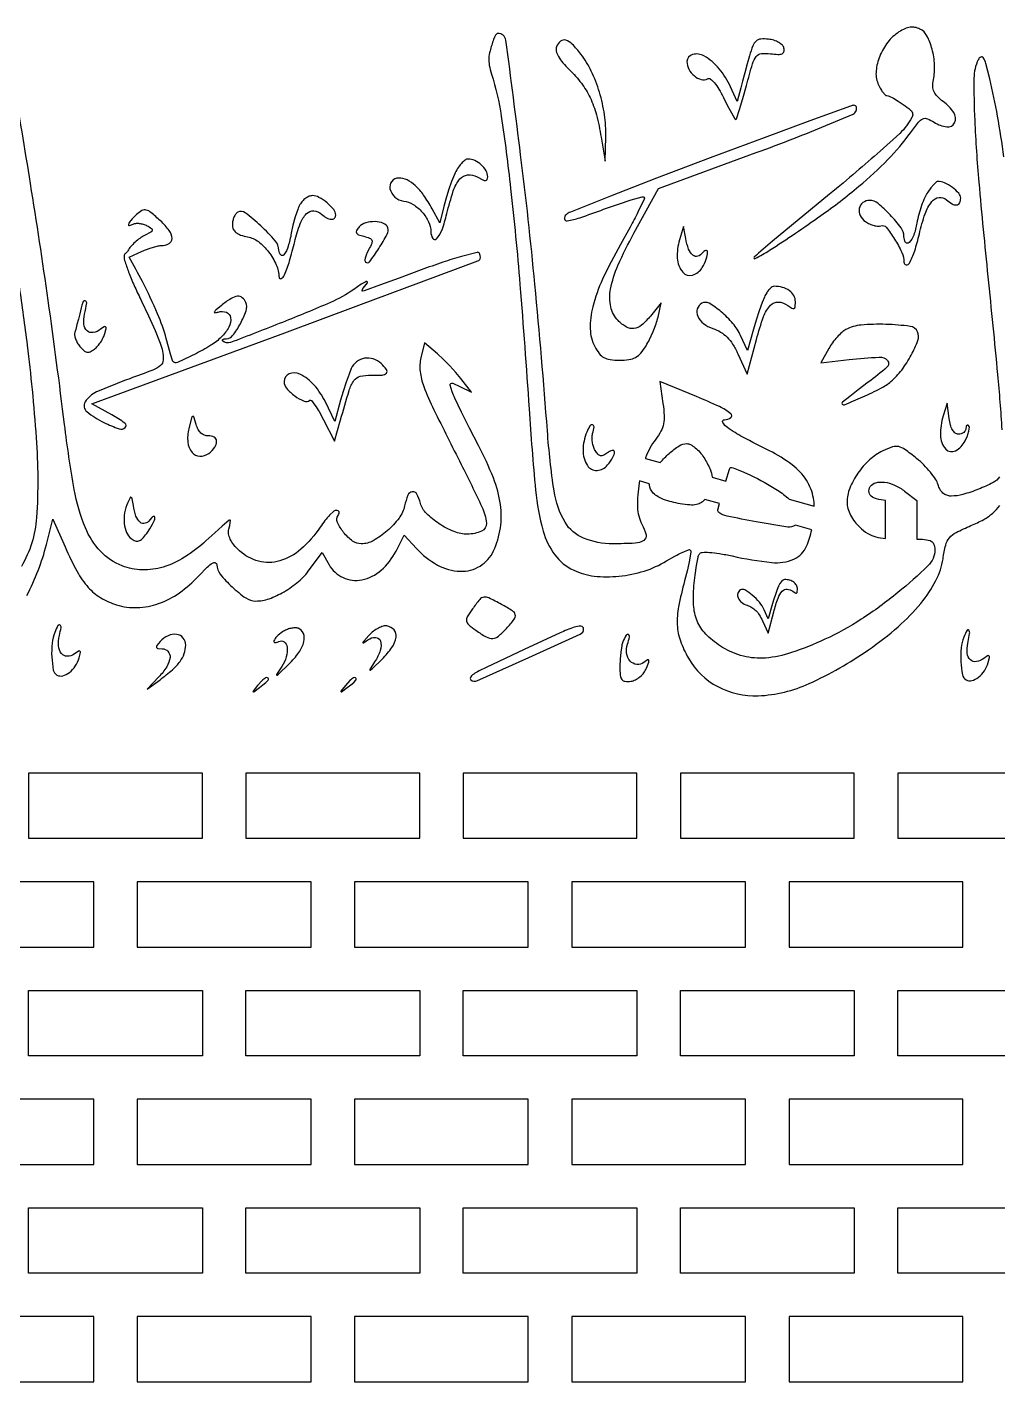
# Model space of a CAD drawing. Header units: millimetres. Extents: x 1061 to 2021, y 96 to 2096.
# Drawn here: x 1435.9 to 1771, y 613.7 to 1081.6 of the extents above; entities that cross this region are included whole.
import ezdxf

# ---------------------------------------------------------------- set-up
doc = ezdxf.new("R2010")
doc.units = ezdxf.units.MM
doc.layers.add('DEFAULT_LAYER', color=1, linetype='Continuous')

msp = doc.modelspace()

# ---------------------------------------------------------------- linework, layer by layer
at = {"layer": 'DEFAULT_LAYER'}
for points in [[(1736.83, 1079.95, 0.084868), (1733, 1076.44, 0.06758), (1730.21, 1071.62, 0.072178), (1728.94, 1066.52, 0.123444), (1729.58, 1062.2), (1730.34, 1060.59, 0.034901), (1731.2, 1059.23), (1732.04, 1058.24, 0.193085), (1732.69, 1057.97, -0.102711), (1733.46, 1057.79), (1734.91, 1057.06), (1736.58, 1056.08), (1738.3, 1054.93, -0.0208), (1740.85, 1052.95, -0.182191), (1741.54, 1051.73, -0.17577), (1741.26, 1050.35, -0.018569), (1739.42, 1047.53, -0.052528), (1737.12, 1044.92), (1730.35, 1038.8, -0.005668), (1722.09, 1031.62, -0.004328), (1712.9, 1023.95), (1693.13, 1007.68, 0.015544), (1686.84, 1002.14, 0.885153), (1687.23, 1001.67, 0.025329), (1692.17, 1004.53, 0.009747), (1709.83, 1016.5, 0.020215), (1723.01, 1026.63, 0.025739), (1733.02, 1035.9, 0.036735), (1740.79, 1045.14, -0.012075), (1743.57, 1048.8, -0.121101), (1745.09, 1049.96, -0.202523), (1746.63, 1049.98, -0.046198), (1748.98, 1048.75, 0.111584), (1753.39, 1047.15, 0.331746), (1756.03, 1048.56, 0.253463), (1755.72, 1052.12, 0.091463), (1752.08, 1055.93, -0.041706), (1750.08, 1057.65, -0.088908), (1748.94, 1059.32, -0.098936), (1748.52, 1061.17, -0.05787), (1748.72, 1063.44, 0.063594), (1749.12, 1068.58, 0.052364), (1748.27, 1074.03, 0.054367), (1746.5, 1078.63, 0.160129), (1744.07, 1080.97, 0.067764), (1742.36, 1081.54, 0.082124), (1740.67, 1081.58, 0.071256), (1738.87, 1081.06, 0.037474)], [(1618.6, 1074.79, 0.167744), (1618.51, 1073.38, 0.061129), (1619.29, 1071.5, 0.046828), (1620.81, 1069.32, 0.026774), (1623.01, 1066.97, -0.040638), (1627.19, 1062.26, -0.051056), (1630.19, 1057.29, -0.045558), (1632.36, 1051.35, -0.023396), (1634.02, 1043.6), (1635.39, 1035.37), (1635.61, 1043.75, 0.042786), (1635.16, 1051.35, 0.037034), (1633.43, 1059.16, 0.03762), (1630.63, 1066.41, 0.053492), (1627.01, 1072.31, 0.027718), (1624.03, 1075.77, 0.129608), (1621.79, 1077.11, 0.253582), (1620.02, 1076.74, 0.115979)], [(1685.23, 1071.7), (1684.46, 1068.95), (1683.61, 1065.87), (1682.81, 1062.94), (1682.21, 1060.69), (1680.97, 1055.96), (1678.69, 1060.96, 0.066602), (1674.73, 1067.27, 0.087698), (1669.51, 1071.67, 0.20049), (1665.59, 1072.16, 0.338502), (1663.64, 1069.74, 0.123489), (1664.3, 1067.1, 0.095146), (1666.19, 1064.78, 0.105232), (1668.6, 1063.5, 0.201354), (1670.73, 1063.75, -0.292765), (1671.73, 1063.7, -0.05718), (1673.12, 1062.41, -0.042874), (1674.67, 1060.24, -0.02233), (1676.24, 1057.3), (1677.67, 1054.41), (1678.97, 1051.98), (1680.13, 1049.95, 0.265422), (1680.47, 1049.77, 0.322302), (1680.77, 1049.98), (1681.81, 1053.2), (1682.95, 1056.97), (1684.18, 1061.46, -0.006558), (1686.29, 1068.98, -0.090558), (1687.56, 1071.5, -0.205628), (1689.32, 1072.48, -0.061239), (1692.47, 1072.44, 0.020759), (1695.06, 1072.2, 0.110226), (1696.46, 1072.43, 0.234799), (1697.09, 1073.13, 0.116373), (1697.13, 1074.34, 0.144037), (1696.57, 1075.38, 0.066906), (1695.34, 1076.34, 0.056514), (1693.68, 1077.07, 0.049409), (1691.8, 1077.46, 0.048213), (1689.12, 1077.49, 0.159331), (1687.53, 1076.82, 0.122404), (1686.39, 1075.21, 0.021802)], [(1671.7, 1036.45), (1653.15, 1029.41), (1637.23, 1023.23), (1623.41, 1017.76, 0.092076), (1621.9, 1016.81, 0.24072), (1621.36, 1015.41, 0.419512), (1622.29, 1014.75, 0.044973), (1626.61, 1015.78, 0.007006), (1634.89, 1018.7), (1639.99, 1020.51), (1644.4, 1021.91), (1648.15, 1022.99, -0.257651), (1648.8, 1022.84, -0.334385), (1648.92, 1022.23), (1646.73, 1017.76, -0.008551), (1644.04, 1012.57), (1640.7, 1006.54, 0.020231), (1634.5, 994.52, 0.047401), (1631.13, 985.03, 0.066521), (1630.26, 977.41, 0.115499), (1631.83, 971.26, 0.044816), (1633.36, 968.88, 0.103258), (1634.99, 967.49, 0.092398), (1637.14, 966.79, 0.033107), (1640.38, 966.58, 0.035734), (1643.63, 966.81, 0.088509), (1645.89, 967.55, 0.092738), (1647.69, 969.01, 0.039441), (1649.51, 971.52, 0.022667), (1650.74, 973.77), (1651.96, 976.46), (1653, 979.16, 0.027832), (1653.65, 981.4), (1654.78, 986.35), (1651.03, 981.82, -0.042921), (1647.95, 978.67, -0.144143), (1645.32, 977.51, -0.168475), (1642.74, 978.03, -0.065075), (1639.84, 980.3, -0.145523), (1637.33, 984.99, -0.095159), (1637.28, 991.13, -0.059922), (1639.82, 999.31, -0.020611), (1645.36, 1010.44), (1653.83, 1025.85), (1687.58, 1038.26, 0.004267), (1700.56, 1043.17, 0.006705), (1711.62, 1047.63), (1720.99, 1051.6, 0.207422), (1722.05, 1052.7, 0.064558), (1722.22, 1053.46, 0.117241), (1722.13, 1054.09, 0.325054), (1721.29, 1054.61, 0.070874), (1720.15, 1054.37), (1706.11, 1049.23), (1690.25, 1043.38)], [(1583.37, 1030.72), (1582.36, 1028.26), (1581.3, 1025.27), (1580.35, 1022.25), (1579.68, 1019.7), (1578.37, 1014.03), (1575.69, 1018.87, 0.026448), (1572.74, 1023.59, 0.054215), (1569.86, 1026.87, 0.07104), (1567.01, 1028.82, 0.115097), (1564.14, 1029.48, 0.228924), (1561.73, 1028.35, 0.224858), (1561.12, 1025.77, 0.157498), (1562.79, 1022.94, 0.151451), (1565.86, 1021.55, -0.110257), (1569.13, 1020.36, -0.068529), (1572.23, 1017.72, -0.070502), (1574.47, 1014.35, -0.111925), (1575.23, 1011, 0.134741), (1575.9, 1008.6, 0.491165), (1577.21, 1008.49, 0.096352), (1579.09, 1011.64, 0.02656), (1580.75, 1017.19, -0.019733), (1582.99, 1025.06, -0.093038), (1585.26, 1029.17, -0.198097), (1587.92, 1030.56, -0.153599), (1591.17, 1029.88), (1593.13, 1028.85, 0.119299), (1594.13, 1028.64, 0.299861), (1594.66, 1028.99, 0.094574), (1594.85, 1029.96, 0.131521), (1594.29, 1032.04, 0.077324), (1592.65, 1034.07, 0.073545), (1590.43, 1035.56, 0.111852), (1588.16, 1036.07, 0.163723), (1587.07, 1035.71, 0.047414), (1585.76, 1034.5, 0.043144), (1584.46, 1032.77, 0.034761)], [(1746.76, 1024.65, 0.046953), (1745.7, 1022.74, 0.018979), (1744.61, 1019.97, 0.018733), (1743.65, 1016.89, 0.022665), (1743, 1013.94, -0.039551), (1741.92, 1009.77, -0.109169), (1740.34, 1007.18, -0.465414), (1739.14, 1007.28, -0.148196), (1738.53, 1009.28, 0.160383), (1737.53, 1012.28, 0.030814), (1733.79, 1016.75, 0.0289), (1729.53, 1020.76, 0.175507), (1726.72, 1021.76, 0.161981), (1724.36, 1020.99, 0.185974), (1723.11, 1019.03, 0.165923), (1723.46, 1016.53, 0.129083), (1725.3, 1014.45, 0.040111), (1726.7, 1013.66, 0.04067), (1728.21, 1013.11, 0.043705), (1729.6, 1012.85, 0.109487), (1730.62, 1012.97, -0.31569), (1732.43, 1012.49, -0.027823), (1735.32, 1008.41, -0.034344), (1737.79, 1003.82, -0.106603), (1738.53, 1000.41, 0.366437), (1739.3, 999.56, 0.316487), (1740.43, 1000.08, 0.047707), (1742.25, 1004.3, 0.021024), (1743.86, 1010.17, -0.026225), (1745.85, 1017.13, -0.084677), (1748.16, 1021.35, -0.187956), (1750.66, 1022.78, -0.227979), (1753.22, 1022.02, 0.050257), (1755.17, 1020.56, 0.162653), (1756.74, 1020.21, 0.258818), (1757.76, 1020.9, 0.113422), (1758.14, 1022.53, 0.186427), (1757.47, 1024.23, 0.049727), (1755.27, 1026.23, 0.04848), (1752.58, 1027.84, 0.111126), (1750.27, 1028.35, 0.184552), (1749.76, 1028.16), (1748.84, 1027.26), (1747.81, 1026.07)], [(1530.03, 1020.32, 0.044179), (1529.26, 1018.68), (1528.42, 1016.13), (1527.64, 1013.24), (1527.06, 1010.4, -0.032736), (1525.98, 1005.95, -0.082214), (1524.47, 1002.97, -0.464617), (1523.4, 1002.92, -0.183727), (1522.78, 1004.53, 0.181096), (1521.53, 1007.82, 0.027684), (1516.56, 1012.95, 0.02394), (1511.11, 1017.51, 0.296708), (1508.56, 1017.67, 0.109869), (1507.86, 1017.04, 0.052717), (1507.27, 1015.98, 0.049732), (1506.86, 1014.7, 0.051256), (1506.73, 1013.39, 0.105529), (1507.05, 1011.87, 0.119228), (1507.97, 1010.69, 0.086536), (1509.58, 1009.81, 0.037037), (1511.97, 1009.18, -0.119285), (1515.69, 1007.53, -0.063449), (1519.24, 1003.99, -0.063666), (1521.87, 999.53, -0.095471), (1522.83, 995.16, 0.555661), (1523.57, 994.79, 0.160244), (1524.69, 996.01, 0.031149), (1526.47, 1000.87, 0.013522), (1528.25, 1007.52, -0.029646), (1530.13, 1013.71, -0.105036), (1532.35, 1017.21, -0.215897), (1534.84, 1018.15, -0.173518), (1537.52, 1017.04, 0.052809), (1539.27, 1015.73, 0.116767), (1540.87, 1015.24, 0.216815), (1541.94, 1015.63, 0.198449), (1542.39, 1016.7, 0.173571), (1541.69, 1018.62, 0.048343), (1539.4, 1020.93, 0.047181), (1536.62, 1022.82, 0.126291), (1534.3, 1023.41, 0.103129), (1533.22, 1023.19, 0.053546), (1532.02, 1022.5, 0.050937), (1530.9, 1021.5, 0.054154)], [(1474.07, 1003.59), (1476.33, 1004.57), (1478.65, 1005.4), (1480.73, 1005.99, -0.060429), (1482.11, 1006.16, 0.126216), (1484.85, 1006.86, 0.28123), (1485.9, 1008.61, 0.156428), (1484.94, 1011.34, 0.045473), (1481.9, 1014.7, 0.011836), (1478.63, 1017.59, 0.110364), (1476.96, 1018.45, 0.19783), (1475.52, 1018.26, 0.054576), (1473.66, 1016.88, 0.020129), (1471.64, 1014.86, 0.101385), (1470.82, 1013.5, 0.573302), (1471.19, 1013.11, 0.088403), (1472.48, 1013.56, -0.108295), (1473.37, 1013.84, -0.049364), (1474.6, 1013.83, -0.045491), (1475.96, 1013.55, -0.046147), (1477.22, 1013.04, -0.028241), (1478.83, 1012.09, -0.317964), (1479.09, 1011.44, -0.207032), (1478.57, 1010.77), (1476.39, 1009.62, 0.042051), (1474.79, 1008.65, 0.027846), (1473.13, 1007.3, 0.028465), (1471.65, 1005.8, 0.048352), (1470.63, 1004.37, -0.11726), (1469.82, 1003.46, 0.23038), (1469.35, 1002.58, 0.084735), (1469.66, 1000.53, 0.012179), (1471.1, 996.52, 0.013458), (1473.06, 991.83, 0.011149), (1475.39, 986.93), (1477.81, 981.92), (1480.02, 976.88), (1481.79, 972.46, -0.037174), (1482.59, 969.75, -0.065899), (1482.85, 966.61, -0.208633), (1481.92, 964.75, -0.082612), (1479.26, 963.18, -0.006005), (1471.27, 960.18, 0.016929), (1459.86, 955.6, 0.157225), (1455.92, 952.15, 0.37165), (1456.53, 948.81, 0.063647), (1462.39, 945.05, 0.02452), (1467.65, 942.85, 0.283241), (1469.73, 943.27, 0.482155), (1469.61, 944.82, 0.028303), (1465.09, 947.66), (1458.21, 951.46), (1524.82, 976.05), (1550.4, 985.53), (1572.04, 993.59), (1591.47, 1000.87, 0.093858), (1592.05, 1001.22, 0.15387), (1592.25, 1001.55), (1592.32, 1002.1), (1592.25, 1002.74), (1592.05, 1003.4, 0.372395), (1591.19, 1003.81), (1585.87, 1002.4, 0.012891), (1579.42, 1000.41, 0.007767), (1571.89, 997.74), (1564.35, 994.95), (1557.87, 992.6), (1552.17, 990.56), (1551.61, 990.46, -0.538514), (1551.48, 990.64), (1551.8, 991.29), (1552.43, 992.2), (1553.32, 993.28, 0.805513), (1552.95, 993.79, 0.033889), (1551.23, 992.82), (1548.63, 991.04, -0.05164), (1540.6, 986.53, -0.008365), (1524.01, 979.64, -0.0031), (1506.1, 972.69, -0.28151), (1503.45, 973.18, -0.186977), (1503.29, 973.48, -0.26871), (1503.42, 973.75, -0.115169), (1503.88, 973.93), (1504.6, 973.99, 0.233114), (1506.82, 975.06, 0.0384), (1509.47, 979.16, 0.040875), (1511.46, 983.67, 0.184518), (1511.37, 986.49, 0.11782), (1510.14, 988.17, 0.20748), (1508.51, 988.65, 0.112101), (1506.25, 987.86, 0.025612), (1502.91, 985.52), (1501.08, 984.02, 0.105355), (1500.5, 983.27, 0.59002), (1500.72, 982.99, 0.053733), (1501.81, 983.22, -0.174007), (1504.64, 983.12, -0.271527), (1506.11, 981.3, -0.156213), (1505.52, 978.03, -0.076403), (1502.94, 974.59, -0.056682), (1499.29, 971.73, -0.021126), (1493.59, 968.54, -0.012566), (1487.78, 965.79, -0.332334), (1486.21, 966.14), (1486.02, 966.5), (1485.38, 968.64), (1484.67, 971.14), (1483.89, 974.03, 0.037743), (1480.92, 982.57, 0.015427), (1475.67, 993.72, 0.014198), (1471.06, 1002.17)], [(1550.52, 1012.62, 0.048548), (1549.6, 1011.37, 0.258115), (1549.57, 1010.56, 0.190769), (1550.29, 1009.93, 0.028783), (1552.15, 1009.37, -0.03612), (1554.11, 1008.74, -0.210401), (1554.86, 1007.99, -0.195537), (1554.83, 1006.91, -0.02904), (1553.83, 1004.91), (1553.11, 1003.48, 0.040606), (1552.65, 1002.14, 0.045802), (1552.47, 1001.04, 0.227378), (1552.71, 1000.48, 0.432226), (1554.08, 1000.59, 0.01776), (1557.29, 1005.19, 0.019768), (1560.2, 1010.09, 0.212583), (1560.38, 1012.34, 0.217916), (1558.89, 1013.84, 0.08665), (1555.96, 1014.43, 0.079223), (1552.76, 1014.01, 0.138376)], [(1661.09, 1008.17, 0.089742), (1660.31, 1001.82, 0.158911), (1662.23, 996.94, 0.301916), (1665.58, 995.98, 0.188044), (1668.92, 998.59, 0.042099), (1670.3, 1001.51, 0.084055), (1670.78, 1003.99, 0.50011), (1670.14, 1004.44, 0.173922), (1669.03, 1003.66, -0.171094), (1667.41, 1002.49, -0.251547), (1665.71, 1002.83, -0.128898), (1664.2, 1004.96, -0.045554), (1663.22, 1008.58), (1662.5, 1012.7)], [(1690.41, 988.4), (1689.62, 986.48), (1688.6, 983.61), (1687.55, 980.4), (1686.63, 977.29), (1684.54, 969.87), (1682.18, 975.06, 0.068122), (1679.53, 979.24, 0.044414), (1675.45, 983.3, 0.042301), (1671.28, 986.22, 0.264231), (1668.78, 986.23, 0.194814), (1667.22, 984.29, 0.176554), (1667.39, 981.74, 0.124755), (1669.36, 979.22, 0.087646), (1672.59, 977.52, -0.057661), (1675.26, 976.31, -0.06305), (1677.48, 974.56, -0.055811), (1679.41, 972.1, -0.03075), (1681.22, 968.75), (1684.45, 961.71), (1687.64, 973.75, -0.020677), (1690.08, 981.61, -0.100489), (1692.49, 985.59, -0.222776), (1695.22, 986.67, -0.150861), (1698.43, 985.5), (1699.87, 984.52, 0.253048), (1700.58, 984.48, 0.260391), (1700.99, 985.05), (1701.08, 986.79, 0.128865), (1700.53, 988.87, 0.108048), (1698.99, 990.59, 0.089839), (1696.63, 991.72, 0.067551), (1693.77, 992.11, 0.162475), (1693.01, 991.86, 0.047014), (1692.09, 991.02, 0.042862), (1691.17, 989.82, 0.03465)], [(1454.01, 982.64), (1453.56, 980.77), (1453.07, 978.88), (1452.63, 977.23), (1452.32, 976.21, 0.119757), (1452.24, 975.27, 0.045588), (1452.57, 973.99, 0.041641), (1453.2, 972.61, 0.040207), (1454.06, 971.33, 0.036038), (1455.4, 969.87, 0.144316), (1456.48, 969.33, 0.16086), (1457.61, 969.48, 0.049076), (1459.09, 970.4, 0.050454), (1460.18, 971.43, 0.030854), (1461.26, 972.83, 0.031195), (1462.15, 974.36, 0.047813), (1462.71, 975.79), (1463.15, 977.55, 0.263206), (1462.98, 978.09, 0.339547), (1462.48, 978.13), (1461.2, 977.24, -0.12075), (1458.66, 976.13, -0.234455), (1456.59, 976.73, -0.184071), (1455.47, 978.99, -0.075832), (1455.69, 982.43, 0.01304), (1456.44, 986.38, 0.426479), (1455.88, 987.07, 0.365248), (1455.05, 986.56, 0.012809)], [(1718.47, 977.15, 0.061792), (1717.08, 976.17, 0.025445), (1715.46, 974.53, 0.025078), (1713.89, 972.59, 0.029481), (1712.61, 970.59), (1709.88, 965.71), (1719.64, 966.77, -0.012019), (1729.98, 967.64, -0.234144), (1732.85, 966.46, -0.419158), (1732.67, 964.16, -0.021111), (1726.25, 959), (1722.75, 956.39), (1719.81, 954.09), (1717.31, 952.07, 0.226403), (1717.13, 951.7, 0.52407), (1717.98, 951.18, 0.007891), (1724.36, 953.9, 0.014659), (1730.56, 956.88, 0.057468), (1734.07, 959.23, 0.055374), (1737.77, 963.18, 0.03752), (1741.08, 968.36, 0.035978), (1743.34, 973.39, 0.188715), (1743.27, 976.37, 0.267322), (1740.68, 978.27, 0.02426), (1732.35, 978.94, 0.029023), (1723.74, 978.71, 0.10248)], [(1547.76, 963.69), (1546.98, 961.78), (1545.99, 958.94), (1544.97, 955.77), (1544.08, 952.71), (1542.09, 945.43), (1538.82, 952.16, 0.067297), (1534.95, 957.99, 0.098082), (1530.02, 961.75, 0.21895), (1526.36, 961.84, 0.300058), (1524.56, 959.22, 0.179671), (1525.45, 956.86, 0.057822), (1528.27, 954.26, 0.058074), (1531.46, 952.46, 0.267751), (1533.47, 952.71, -0.397731), (1534, 952.65), (1535.23, 951.03, -0.021466), (1536.66, 948.8), (1538.2, 946.02), (1542.03, 938.64), (1544.09, 946.02, -0.005677), (1547.03, 956.1, -0.076599), (1548.69, 959.56, -0.184983), (1550.87, 961.03, -0.07017), (1554.61, 961.39, 0.023579), (1558.4, 961.41, 0.204357), (1559.88, 962.12, 0.354752), (1559.93, 963.35, 0.04794), (1558.08, 965.42, 0.106806), (1555.35, 967.02, 0.121773), (1552.33, 967.25, 0.127041), (1549.62, 966.06, 0.118561)], [(1663.56, 937.75, -0.125002), (1664.88, 937.42, -0.0451), (1666.49, 936.34, -0.042041), (1668.11, 934.8, -0.038762), (1669.49, 932.96, -0.045203), (1671.61, 928.89, -0.065772), (1672.34, 926.13), (1677.08, 924.78), (1678.3, 928.95, -0.330302), (1679.09, 929.51), (1679.61, 929.42), (1681.31, 928.73), (1683.33, 927.87), (1685.57, 926.85, -0.03341), (1694.92, 921.69, -0.046419), (1698.91, 918.58), (1707.61, 916.11, 0.028066), (1707.31, 918.89, 0.102898), (1704.91, 925.09, 0.088282), (1699.92, 930.43, 0.045684), (1692.09, 935.28, -0.007036), (1682.96, 940, -0.028383), (1677.61, 943.27, -0.119608), (1676, 945.07, -0.57444), (1676.61, 945.99, 0.170041), (1678.76, 946.73, 0.488372), (1678.78, 948.09, 0.064764), (1674.89, 950.53, 0.011397), (1666.96, 953.98), (1654.24, 959.17), (1655.36, 951.59, -0.024232), (1655.77, 947.51, -0.06302), (1655.54, 944.57, -0.072343), (1654.63, 942.03, -0.041704), (1652.85, 939.28, 0.079922), (1649.36, 932.87), (1649.29, 932.67), (1654.44, 931.21, -0.035857), (1657.49, 934.38, -0.041541), (1660.9, 936.98, -0.142703)], [(1752.12, 947.39, 0.082266), (1751.11, 940.67, 0.17747), (1753, 935.85, 0.346399), (1756.34, 935.29, 0.153884), (1759.67, 938.72), (1760.43, 940.47, 0.034271), (1760.92, 942.09), (1761.12, 943.4, 0.23191), (1760.88, 944, 0.152381), (1760.52, 944.17, 0.243909), (1760.2, 944.06, 0.139124), (1759.99, 943.64), (1759.92, 942.97, -0.131143), (1759.73, 942.23, -0.102013), (1759.17, 941.61, -0.087185), (1758.34, 941.19, -0.073952), (1757.36, 941.04, -0.168173), (1756.26, 941.42, -0.090999), (1755.32, 942.49, -0.067904), (1754.59, 944.18, -0.037253), (1754.16, 946.4), (1753.52, 951.75)], [(1491.69, 942.92, 0.084117), (1491.33, 938.27, 0.149009), (1492.79, 934.73, 0.214952), (1495.5, 933.41, 0.174112), (1498.61, 934.39, 0.074816), (1500.65, 936.49, 0.166102), (1501.28, 938.58, 0.257619), (1500.4, 939.99, 0.151564), (1498.38, 940.45, -0.115508), (1497.08, 940.65, -0.092094), (1495.89, 941.41, -0.080217), (1494.91, 942.67, -0.056096), (1494.23, 944.34), (1493.44, 946.97, 0.464561), (1493.04, 947.12, 0.204086), (1492.63, 946.61)], [(1629.06, 941.73, 0.095279), (1627.76, 935.47, 0.146255), (1629.27, 930.17, 0.270349), (1632.6, 928.53, 0.213027), (1636.26, 930.38, 0.03264), (1638.11, 933.06, 0.142872), (1638.6, 934.9, 0.481364), (1637.84, 935.41, 0.096413), (1636.14, 934.56, -0.0482), (1634.79, 933.72, -0.166118), (1633.78, 933.59, -0.163036), (1632.89, 934.1, -0.044602), (1631.92, 935.42, -0.060476), (1631.33, 936.72, -0.040716), (1630.98, 938.29, -0.041052), (1630.88, 939.9, -0.063147), (1631.09, 941.28, 0.036567), (1631.56, 943.56, 0.39001), (1631.04, 944.26, 0.322416), (1630.13, 943.89, 0.034041)], [(1470.61, 917.43, 0.061167), (1469.53, 913.83, 0.066011), (1469.39, 910.18, 0.073572), (1470.17, 907.03, 0.132847), (1471.8, 904.93, 0.07527), (1473.19, 904.16, 0.170849), (1474.38, 904.15, 0.120756), (1475.59, 904.91, 0.028564), (1477.15, 906.74), (1478.23, 908.29), (1479.14, 909.88), (1479.79, 911.28, 0.100881), (1479.95, 912.17, 0.185407), (1479.79, 912.58, 0.31691), (1479.44, 912.64, 0.108035), (1478.9, 912.24), (1478.25, 911.41, -0.171756), (1476.61, 910.23, -0.253286), (1474.91, 910.58, -0.130928), (1473.43, 912.73, -0.047653), (1472.54, 916.33), (1472.15, 918.71, 0.223029), (1471.8, 919.19, 0.417673), (1471.39, 919.08)], [(1695.29, 888.53), (1694.81, 887.36), (1694.19, 885.61), (1693.55, 883.65), (1692.99, 881.76), (1691.71, 877.25), (1690.28, 880.4, 0.068122), (1688.67, 882.95, 0.044414), (1686.19, 885.42, 0.042301), (1683.65, 887.2, 0.264231), (1682.12, 887.2, 0.194814), (1681.17, 886.02, 0.176554), (1681.28, 884.47, 0.124755), (1682.48, 882.94, 0.087646), (1684.45, 881.9, -0.057661), (1686.07, 881.17, -0.06305), (1687.42, 880.1, -0.055811), (1688.6, 878.61, -0.03075), (1689.69, 876.56), (1691.66, 872.28), (1693.61, 879.61, -0.020677), (1695.09, 884.39, -0.100489), (1696.56, 886.81, -0.222776), (1698.22, 887.47, -0.150861), (1700.17, 886.76), (1701.05, 886.16, 0.537319), (1701.73, 886.49), (1701.78, 887.55, 0.128865), (1701.45, 888.81, 0.108048), (1700.51, 889.86, 0.089839), (1699.08, 890.55, 0.067551), (1697.33, 890.78, 0.162475), (1696.87, 890.63), (1696.31, 890.12), (1695.75, 889.39)], [(1589.63, 880.66, 0.018768), (1587.79, 877.87, 0.176001), (1587.52, 876.48, 0.181721), (1588.21, 875.26, 0.02083), (1590.76, 873.29, 0.025291), (1594.38, 870.98, 0.144491), (1596.59, 870.47, 0.161733), (1598.59, 871.26, 0.033432), (1601.33, 873.91, 0.018063), (1604.02, 877.12, 0.221253), (1604.39, 878.64, 0.204231), (1603.45, 879.96, 0.015758), (1599.62, 882.21, 0.011011), (1595.26, 884.46, 0.15282), (1593.53, 884.72, 0.184655), (1592.11, 883.93, 0.017004)], [(1445.4, 872.54, 0.074877), (1444.48, 868.86, 0.036959), (1444.38, 864.04, 0.032055), (1444.91, 859.56, 0.221671), (1446.18, 857.81, 0.196026), (1448.17, 857.56, 0.101223), (1450.45, 858.68, 0.083348), (1452.5, 860.92, 0.074737), (1453.79, 863.77), (1454.26, 865.61, 0.29884), (1454.07, 866.11, 0.313667), (1453.55, 866.12), (1452.07, 865.05, -0.168255), (1449.72, 864.29, -0.224038), (1447.73, 865.24, -0.151933), (1446.69, 867.89, -0.079483), (1447.01, 871.44, 0.019623), (1447.6, 874.19, 0.29565), (1447.22, 875.04, 0.436213), (1446.51, 874.88, 0.023808)], [(1481.77, 869.38), (1480.66, 868.05, 0.23415), (1480.53, 867.39, 0.301211), (1480.99, 867.01), (1482.44, 866.91, -0.448566), (1485.19, 863.88, -0.11149), (1484.06, 860.68, -0.050892), (1481.32, 857.15), (1477.31, 852.93), (1481.74, 856.22, 0.019686), (1486.02, 859.66, 0.05353), (1488.66, 862.5, 0.075994), (1490.1, 865.21, 0.080661), (1490.62, 868.15, 0.175065), (1489.76, 870.61, 0.19079), (1487.53, 871.86, 0.144192), (1484.52, 871.41, 0.100975)], [(1524.04, 872.73, 0.044621), (1522.07, 871.12, 0.110418), (1521.06, 869.59, 0.52813), (1521.47, 869.05, 0.13023), (1522.79, 869.39, -0.295867), (1524.59, 869.28, -0.207005), (1525.64, 867.48, -0.100336), (1525.34, 864.12, -0.073945), (1523.74, 860.72), (1521.97, 858, 0.717134), (1522.13, 857.82, 0.10951), (1522.77, 858.21), (1526.22, 861.59, 0.043836), (1529.69, 865.64, 0.092356), (1531.42, 869.36, 0.157277), (1531.24, 872.21, 0.217832), (1529.39, 873.97, 0.095846), (1528.28, 874.13, 0.046481), (1526.87, 873.94, 0.043898), (1525.37, 873.45, 0.047692)], [(1553.87, 871.53), (1552.06, 869.55, 0.126775), (1551.79, 869.05, 0.666104), (1551.97, 868.94), (1553.51, 870.01, -0.162587), (1556.16, 870.81, -0.321119), (1557.84, 869.6, -0.156791), (1557.79, 866.35, -0.065213), (1555.84, 862.37), (1554.13, 859.74, 0.723965), (1554.31, 859.56, 0.103316), (1555, 860), (1558.42, 863.34, 0.045932), (1561.82, 867.36, 0.116847), (1563.22, 870.87, 0.210465), (1562.52, 873.38, 0.179958), (1560.09, 874.78, 0.117366), (1558.78, 874.7, 0.047229), (1557.12, 874.03, 0.043854), (1555.4, 872.93, 0.042069)], [(1607.47, 866.64), (1594.37, 860.48, 0.019184), (1590.42, 858.42, 0.098582), (1589, 857.2, 0.396751), (1589.09, 856.16, 0.295354), (1591.14, 855.84), (1609.02, 863.84), (1626.79, 871.96, 0.293765), (1627.98, 873.74, 0.396326), (1627.06, 874.65, 0.098641), (1624.75, 874.33, 0.023986), (1619.82, 872.35)], [(1641.54, 869.25, 0.050547), (1641.12, 867.87), (1640.78, 865.72), (1640.54, 863.29), (1640.46, 860.9, 0.020405), (1640.59, 857.72, 0.138642), (1641.14, 856.27, 0.210904), (1642.25, 855.65, 0.060435), (1644.28, 855.68, 0.083469), (1645.85, 856.17, 0.055421), (1647.43, 857.21, 0.055446), (1648.78, 858.6, 0.069798), (1649.66, 860.14), (1650.48, 862.32, 0.194226), (1650.46, 862.97, 0.44625), (1650.05, 863.08), (1648.75, 862.18, -0.190902), (1646.34, 861.51, -0.185455), (1644.07, 862.64, -0.147794), (1642.81, 865.32, -0.119702), (1643.1, 868.48, 0.025457), (1643.83, 870.99, 0.35253), (1643.43, 871.78, 0.393543), (1642.64, 871.55, 0.026753)], [(1759.22, 870.9, 0.074877), (1758.3, 867.21, 0.036959), (1758.2, 862.39, 0.032055), (1758.73, 857.91, 0.221671), (1760, 856.16, 0.196026), (1761.99, 855.91, 0.101223), (1764.27, 857.04, 0.083348), (1766.32, 859.27, 0.074737), (1767.61, 862.12), (1768.05, 863.88, 0.263206), (1767.88, 864.42, 0.339547), (1767.38, 864.47), (1766.1, 863.57, -0.12075), (1763.56, 862.47, -0.234455), (1761.49, 863.07, -0.184071), (1760.38, 865.32, -0.075832), (1760.59, 868.76), (1761.23, 872.13, 0.185257), (1760.97, 873.33, 0.550337), (1760.36, 873.3, 0.02434)], [(1515.42, 854.15), (1513.85, 852.29, 0.408423), (1513.86, 852.09, 0.349061), (1514.08, 852.07), (1516.09, 853.52), (1517.28, 854.44), (1518.29, 855.3), (1519.06, 856.06, 0.558276), (1518.86, 856.88, 0.223884), (1518.19, 856.81, 0.064586), (1517, 855.89)], [(1545.73, 854.15), (1544.16, 852.29, 0.408423), (1544.17, 852.09, 0.349061), (1544.39, 852.07), (1546.4, 853.52), (1547.6, 854.44), (1548.6, 855.3), (1549.38, 856.06, 0.558276), (1549.18, 856.88, 0.223884), (1548.5, 856.81, 0.064586), (1547.32, 855.89)]]:
    msp.add_lwpolyline(points, format="xyb", close=True, dxfattribs=at)
for points in [[(1771.58, 926.31, -0.125975), (1769.31, 924.3, -0.025003), (1764.32, 922.02, -0.026699), (1758.91, 920.19, -0.068289), (1754.82, 919.63, -0.090787), (1753.33, 919.9, -0.089167), (1752.02, 920.68, -0.083947), (1751, 921.93, -0.063104), (1750.32, 923.56, 0.07863), (1749.49, 925.43, 0.026334), (1747.71, 927.85, 0.025095), (1745.43, 930.38, 0.026167), (1742.93, 932.63, 0.012692), (1738.86, 935.76, 0.103712), (1736.73, 936.72, 0.137291), (1734.65, 936.6, 0.028784), (1731.24, 935.21, 0.074513), (1726.66, 932.12, 0.05495), (1722.64, 927.53, 0.057542), (1719.86, 922.35, 0.094542), (1718.92, 917.49, 0.071552), (1719.22, 915.37, 0.045989), (1720.14, 913.05, 0.043163), (1721.54, 910.79, 0.046171), (1723.29, 908.85, 0.048257), (1726.06, 906.75, 0.073142), (1728.85, 905.55, 0.046517), (1732.16, 904.99), (1732.16, 918.15), (1730.68, 918.3, -0.100498), (1727.64, 919.29, -0.225113), (1726.49, 920.89, -0.192805), (1726.94, 922.92, -0.183739), (1728.85, 924.26, -0.096787), (1731.82, 924.43, -0.074886), (1735.33, 923.41, -0.055798), (1738.77, 921.33), (1742.98, 918.09), (1742.98, 904.76), (1744.96, 904.71, -0.075393), (1747.58, 904.24, -0.20909), (1748.79, 903.15, -0.104412), (1749.22, 901.11, -0.202353), (1746.86, 895.61, -0.022776), (1736.48, 886.33, -0.026939), (1723.81, 877.09, -0.035813), (1711.29, 870.18, -0.026005), (1699.76, 865.56, -0.062519), (1690.75, 863.7, -0.081797), (1683.12, 864.34, -0.077417), (1675.96, 867.37, -0.049952), (1670.6, 871.5, -0.094714), (1667.43, 875.87, -0.090546), (1666.01, 881.26, -0.04029), (1666.04, 888.63), (1666.43, 892.33), (1666.92, 895.71), (1667.46, 898.51, -0.095865), (1667.92, 899.6, -0.229428), (1668.94, 900.17, -0.03318), (1671.4, 900.19, -0.027499), (1674.82, 899.81, -0.012431), (1679.24, 898.95, 0.026551), (1692.9, 896.68, 0.133005), (1700.48, 897.85, 0.193134), (1704.95, 902.36, 0.039129), (1706.75, 907.99), (1701.14, 909.58), (1700.42, 909.23, -0.126272), (1697.81, 909), (1687.56, 910.77, -0.004914), (1677.47, 912.71, -0.105309), (1674.7, 913.91, -0.315538), (1674.34, 914.87), (1674.92, 917.02), (1669.81, 918.47, -0.051877), (1668.65, 917.45, -0.102275), (1666.95, 916.71, -0.073077), (1664.69, 916.56, -0.022649), (1661.31, 916.99, -0.04199), (1655.59, 918.48, -0.109658), (1652.02, 920.69, -0.179988), (1650.67, 923.5), (1650.65, 923.91), (1647.27, 924.87), (1647.17, 924.26, 0.044824), (1646.57, 915.77, 0.1198), (1648.11, 909.93, -0.064712), (1649.51, 906.29, -0.316539), (1648.72, 904.35, -0.135293), (1645.73, 903.36, -0.013217), (1638.03, 903.15, -0.096982), (1627.95, 905.12, -0.166136), (1621.57, 910.59, -0.094699), (1617.77, 921.41, -0.01806), (1615.46, 942.19, 0.00504), (1611.15, 992.82, 0.007241), (1606.23, 1037.56, 0.001804), (1601.15, 1077.13, 0.374638), (1598.36, 1079.42, 0.188533), (1598, 1079.28), (1597.58, 1078.82), (1597.18, 1078.15), (1596.86, 1077.36, 0.014515), (1595.66, 1073.43, 0.052904), (1595.24, 1070.86, 0.063022), (1595.41, 1068.5, 0.026751), (1596.19, 1065.42, -0.0389), (1599.53, 1050.86, -0.008948), (1602.78, 1025.87, -0.007681), (1605.98, 992.68, -0.003636), (1609.14, 949.79, 0.006969), (1611.39, 921.7, 0.043924), (1613.99, 907.57, 0.092612), (1618.03, 899.34, 0.12211), (1624.55, 894.03, 0.083168), (1631.59, 892.02, 0.05328), (1640.15, 891.96, 0.051486), (1648.9, 893.75, 0.060884), (1656.56, 897.23), (1659.46, 898.91, -0.018355), (1662.03, 900.2), (1664.16, 901.1, -0.284552), (1664.79, 900.99, -0.249845), (1665.03, 900.34), (1664.56, 897.54), (1663.85, 894.18), (1662.85, 890.33, 0.020713), (1660.74, 881.43, 0.05975), (1660.29, 875.12, 0.07329), (1661.37, 869.64, 0.044901), (1664.13, 863.64, 0.138955), (1674.28, 853.82, 0.136782), (1688.26, 850.65, 0.095877), (1705.87, 854.9, 0.044356), (1726.33, 866.55, 0.027613), (1736.56, 874.52, 0.041993), (1744.36, 882.57, 0.050706), (1749.6, 890.47, 0.085337), (1752.03, 897.98, -0.024944), (1752.96, 902.72, -0.115325), (1754.23, 905.19, -0.100014), (1756.57, 907.03, -0.017462), (1761.69, 909.42, 0.026011), (1766.07, 911.55, 0.053531), (1769.18, 913.73, 0.058957), (1771.59, 916.38, 0.036321)], [(1773.06, 1036.81, 0.011511), (1770.86, 1050.88, 0.014583), (1768.15, 1063.77), (1766.81, 1069.03, 0.069712), (1765.93, 1071.1, 0.394755), (1765.09, 1071.3, 0.155824), (1764.18, 1070.36, 0.111043), (1762.7, 1064.02, 0.012961), (1762.97, 1049.41, 0.011075), (1764.4, 1028.05, 0.003273), (1767.52, 995.41, -0.001803), (1770.86, 961.58, -0.00901), (1772.32, 942.57, -0.010244)], [(1435.75, 885.3, 0.028904), (1439.68, 893.96, 0.030209), (1442.52, 902.88), (1444.75, 911.66), (1448.97, 902.06, 0.020495), (1453.15, 893.53, 0.057626), (1456.97, 888.09, 0.074866), (1461.26, 884.53, 0.061408), (1466.74, 882.07, 0.084313), (1473.89, 881.13, 0.075334), (1481.25, 882.52, 0.069167), (1488.46, 886.23, 0.052307), (1495.12, 892.05), (1498.04, 895.06, -0.056476), (1499.89, 896.52, -0.231071), (1500.88, 896.61, -0.312629), (1501.38, 895.91, 0.17006), (1502.52, 892.69, 0.036984), (1506.61, 888.27, 0.036054), (1511.34, 884.45, 0.152438), (1514.79, 883.39, 0.086302), (1519.38, 884.18, 0.045997), (1524.59, 886.61, 0.045174), (1529.54, 890.13, 0.056701), (1533.35, 894.23), (1537.69, 900.11), (1540.08, 895.89, 0.15497), (1544.92, 891.48, 0.160953), (1551.39, 890.71, 0.131885), (1558.07, 894.02, 0.092129), (1563.22, 900.61), (1566.07, 906.15), (1570.24, 901.57, 0.081131), (1577.52, 895.83, 0.119089), (1585.39, 893.67, 0.147528), (1592.25, 895.47, 0.148955), (1596.89, 900.69, 0.069298), (1599.23, 908.62, 0.072877), (1599.25, 916.73, 0.058506), (1596.82, 925.9, 0.02715), (1591.66, 937.12), (1588.58, 943.06), (1585.78, 948.67), (1583.49, 953.43, -0.027646), (1582.57, 955.68), (1581.86, 957.97, -0.330149), (1582.09, 958.57, -0.253218), (1582.81, 958.63), (1585.28, 957.47), (1589.29, 955.49), (1585.63, 960.21), (1583.9, 962.3), (1581.73, 964.67), (1579.48, 966.96), (1577.51, 968.77), (1573.05, 972.62), (1571.82, 967.43, 0.086733), (1571.53, 962.69, 0.062112), (1572.78, 957.52, 0.024498), (1576.29, 949.43, 0.002458), (1585.7, 930.58, -0.006474), (1592.86, 915.95, -0.088532), (1594.42, 910.26, -0.320679), (1592.75, 907.54, -0.105329), (1587.86, 906.48, -0.09779), (1583.3, 907.35, -0.04891), (1578.1, 910.07, -0.050598), (1573.7, 913.64, -0.131545), (1571.66, 917.11, 0.053711), (1570.4, 920.34, 0.316342), (1568.84, 921.09, 0.264468), (1567.32, 919.94, 0.043578), (1566.19, 916.3, -0.106662), (1564.24, 912.04, -0.053203), (1560.18, 907.63, -0.051992), (1555.37, 904.23, -0.128534), (1551.21, 903.15, -0.1597), (1548.24, 904.11, -0.063218), (1545.12, 907.08, -0.06759), (1543.01, 910.54, -0.258259), (1543.23, 912.97, 0.074472), (1543.54, 913.62, 0.157869), (1543.53, 914.18, 0.192101), (1543.21, 914.55, 0.120358), (1542.64, 914.69, 0.176504), (1541.75, 914.37), (1540.28, 913, 0.026084), (1538.66, 911.15, 0.019413), (1537.06, 908.95, -0.0627), (1530.39, 901.29, -0.111839), (1523.06, 897.24, -0.136878), (1515.77, 897.16, -0.121609), (1509.14, 900.78, -0.035361), (1507.27, 902.77, -0.056521), (1506.01, 904.72, -0.070568), (1505.41, 906.56, -0.113678), (1505.49, 908.19), (1505.8, 909.42), (1505.98, 910.45), (1506.06, 911.24), (1505.9, 911.39, 0.178877), (1505.58, 911.27), (1503.25, 909.26), (1500.61, 906.92), (1497.57, 904.15, -0.045233), (1490.19, 898.48, -0.068776), (1482.81, 895.13, -0.078328), (1475.59, 894.16, -0.086517), (1468.69, 895.52, -0.113796), (1461.19, 900.56, -0.090718), (1455.97, 908.7, -0.053165), (1452.14, 921.94, -0.013076), (1448.79, 944.34, 0.004349), (1443.14, 987.22, 0.005151), (1437.03, 1027.65, 0.002345), (1431.09, 1063.32, 0.088932)], [(1433.11, 992.16, -0.004428), (1435.88, 971.73, -0.007463), (1437.59, 956.4, -0.005844), (1439.01, 939.72, -0.034192), (1439.13, 912.24, -0.118129), (1433.88, 895.31, -0.106263)]]:
    msp.add_lwpolyline(points, format="xyb", dxfattribs=at)
for points in [[(1496.38, 823.98), (1436.38, 823.98), (1436.38, 801.43), (1496.38, 801.43)], [(1511.38, 823.98), (1511.38, 801.43), (1571.38, 801.43), (1571.38, 823.98)], [(1586.38, 823.98), (1586.38, 801.43), (1646.38, 801.43), (1646.38, 823.98)], [(1721.38, 823.98), (1661.38, 823.98), (1661.38, 801.43), (1721.38, 801.43)], [(1736.38, 823.98), (1736.38, 801.43), (1796.38, 801.43), (1796.38, 823.98)], [(1398.88, 763.87), (1458.88, 763.87), (1458.88, 786.43), (1398.88, 786.43)], [(1473.88, 763.87), (1533.88, 763.87), (1533.88, 786.43), (1473.88, 786.43)], [(1548.88, 763.87), (1608.88, 763.87), (1608.88, 786.43), (1548.88, 786.43)], [(1623.88, 763.87), (1683.88, 763.87), (1683.88, 786.43), (1623.88, 786.43)], [(1698.88, 763.87), (1758.88, 763.87), (1758.88, 786.43), (1698.88, 786.43)], [(1436.38, 748.87), (1496.38, 748.87), (1496.38, 726.32), (1436.38, 726.32)], [(1511.38, 748.87), (1571.38, 748.87), (1571.38, 726.32), (1511.38, 726.32)], [(1586.38, 748.87), (1646.38, 748.87), (1646.38, 726.32), (1586.38, 726.32)], [(1661.38, 748.87), (1721.38, 748.87), (1721.38, 726.32), (1661.38, 726.32)], [(1736.38, 748.87), (1796.38, 748.87), (1796.38, 726.32), (1736.38, 726.32)], [(1398.88, 688.76), (1458.88, 688.76), (1458.88, 711.32), (1398.88, 711.32)], [(1473.88, 688.76), (1533.88, 688.76), (1533.88, 711.32), (1473.88, 711.32)], [(1548.88, 688.76), (1608.88, 688.76), (1608.88, 711.32), (1548.88, 711.32)], [(1623.88, 688.76), (1683.88, 688.76), (1683.88, 711.32), (1623.88, 711.32)], [(1698.88, 688.76), (1758.88, 688.76), (1758.88, 711.32), (1698.88, 711.32)], [(1436.38, 673.76), (1496.38, 673.76), (1496.38, 651.21), (1436.38, 651.21)], [(1511.38, 673.76), (1571.38, 673.76), (1571.38, 651.21), (1511.38, 651.21)], [(1586.38, 673.76), (1646.38, 673.76), (1646.38, 651.21), (1586.38, 651.21)], [(1661.38, 673.76), (1721.38, 673.76), (1721.38, 651.21), (1661.38, 651.21)], [(1736.38, 673.76), (1796.38, 673.76), (1796.38, 651.21), (1736.38, 651.21)], [(1398.88, 613.65), (1458.88, 613.65), (1458.88, 636.21), (1398.88, 636.21)], [(1473.88, 613.65), (1533.88, 613.65), (1533.88, 636.21), (1473.88, 636.21)], [(1548.88, 613.65), (1608.88, 613.65), (1608.88, 636.21), (1548.88, 636.21)], [(1623.88, 613.65), (1683.88, 613.65), (1683.88, 636.21), (1623.88, 636.21)], [(1698.88, 613.65), (1758.88, 613.65), (1758.88, 636.21), (1698.88, 636.21)]]:
    msp.add_lwpolyline(points, close=True, dxfattribs=at)

doc.saveas('drawing.dxf')
